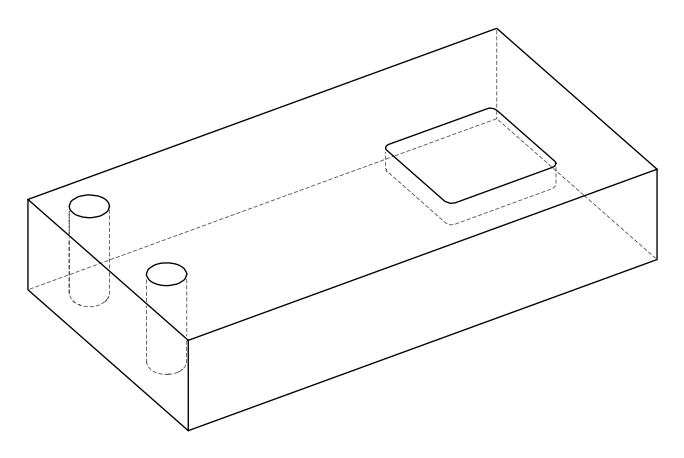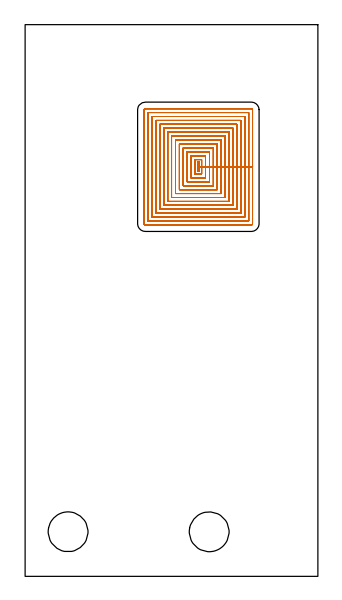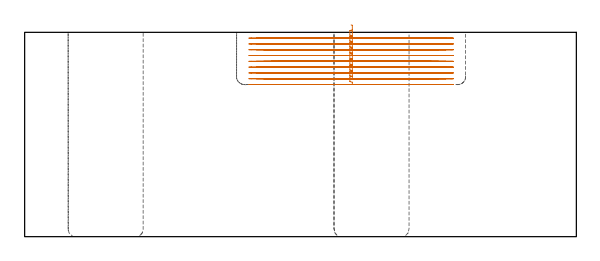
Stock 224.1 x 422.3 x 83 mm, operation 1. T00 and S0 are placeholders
(PLAN: 3 operations, 1 tool changes, 56.7 min)
(1 MILL_RECTANGULAR_POCKET | POCKET_RECTANGULAR_STRAIGHT | UGT0201_089 | Follow Part, ap 2.5, ae 75% | 49.17 min | 193726 mm3)
(2 MILL_THROUGH_HOLE_FROM_SOLID_MATERIAL | STEP1HOLE | NXT0201_007 | Circular | 3.79 min | 60326 mm3)
(3 MILL_THROUGH_HOLE_FROM_SOLID_MATERIAL_1 | STEP1HOLE_1 | NXT0201_007 | Circular | 3.79 min | 60337 mm3)
(TOOL UGT0201_089 | End mill 10 mm | D10 R3 FL22 Z4)
(TOOL NXT0201_007 | ENDMILL 25mm [R216.25-25050GCK54P 1620] | D25 R3 FL54 Z5)
(OP 1 MILL_RECTANGULAR_POCKET)
G17 G21 G94 G90
T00 M6
G54
G17 G0 G90 X132.613 Y310. S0 M3
G43 Z93. H0
Z86.
G94 G1 X133.1 Z85.869 F250.
Y317. Z83.994
X132.1 Z83.726
Y310. Z81.85
X133.1 Z81.582
Y313.5 Z80.644
Y317. F500.
X132.1
Y310.
X133.1
Y313.5
X135.1
Y319.
X130.1
Y308.
X135.1
Y313.5
X138.1
Y322.
X127.1
Y305.
X138.1
Y313.5
X141.1
Y325.
X124.1
Y302.
X141.1
Y313.5
X144.1
Y328.
X121.1
Y299.
X144.1
Y313.5
X147.1
Y331.
X118.1
Y296.
X147.1
Y313.5
X150.1
Y334.
X115.1
Y293.
X150.1
Y313.5
X153.1
Y337.
X112.1
Y290.
X153.1
Y313.5
X156.1
Y340.
X109.1
Y287.
X156.1
Y313.5
X159.1
Y343.
X106.1
Y284.
X159.1
Y313.5
X162.1
Y346.
X103.1
Y281.
X162.1
Y313.5
X165.1
Y349.
X100.1
Y278.
X165.1
Y313.5
X168.1
Y352.
X97.1
Y275.
X168.1
Y313.5
X171.1
Y355.
X94.1
Y272.
X171.1
Y313.5
X174.1
Y357.1
G3 X173.2 Y358. R0.9
G1 X92.
G3 X91.1 Y357.1 R0.9
G1 Y269.9
G3 X92. Y269. R0.9
G1 X173.2
G3 X174.1 Y269.9 R0.9
G1 Y313.5
Y314.5
G0 X132.613 Y310. Z83.644
G1 X133.1 Z83.514 F250.
Y317. Z81.638
X132.1 Z81.37
Y310. Z79.495
X133.1 Z79.227
Y313.5 Z78.289
Y317. F500.
X132.1
Y310.
X133.1
Y313.5
X135.1
Y319.
X130.1
Y308.
X135.1
Y313.5
X138.1
Y322.
X127.1
Y305.
X138.1
Y313.5
X141.1
Y325.
X124.1
Y302.
X141.1
Y313.5
X144.1
Y328.
X121.1
Y299.
X144.1
Y313.5
X147.1
Y331.
X118.1
Y296.
X147.1
Y313.5
X150.1
Y334.
X115.1
Y293.
X150.1
Y313.5
X153.1
Y337.
X112.1
Y290.
X153.1
Y313.5
X156.1
Y340.
X109.1
Y287.
X156.1
Y313.5
X159.1
Y343.
X106.1
Y284.
X159.1
Y313.5
X162.1
Y346.
X103.1
Y281.
X162.1
Y313.5
X165.1
Y349.
X100.1
Y278.
X165.1
Y313.5
X168.1
Y352.
X97.1
Y275.
X168.1
Y313.5
X171.1
Y355.
X94.1
Y272.
X171.1
Y313.5
X174.1
Y357.1
G3 X173.2 Y358. R0.9
G1 X92.
G3 X91.1 Y357.1 R0.9
G1 Y269.9
G3 X92. Y269. R0.9
G1 X173.2
G3 X174.1 Y269.9 R0.9
G1 Y313.5
Y314.5
G0 X132.613 Y310. Z81.289
G1 X133.1 Z81.158 F250.
Y317. Z79.283
X132.1 Z79.015
Y310. Z77.139
X133.1 Z76.871
Y313.5 Z75.933
Y317. F500.
X132.1
Y310.
X133.1
Y313.5
X135.1
Y319.
X130.1
Y308.
X135.1
Y313.5
X138.1
Y322.
X127.1
Y305.
X138.1
Y313.5
X141.1
Y325.
X124.1
Y302.
X141.1
Y313.5
X144.1
Y328.
X121.1
Y299.
X144.1
Y313.5
X147.1
Y331.
X118.1
Y296.
X147.1
Y313.5
X150.1
Y334.
X115.1
Y293.
X150.1
Y313.5
X153.1
Y337.
X112.1
Y290.
X153.1
Y313.5
X156.1
Y340.
X109.1
Y287.
X156.1
Y313.5
X159.1
Y343.
X106.1
Y284.
X159.1
Y313.5
X162.1
Y346.
X103.1
Y281.
X162.1
Y313.5
X165.1
Y349.
X100.1
Y278.
X165.1
Y313.5
X168.1
Y352.
X97.1
Y275.
X168.1
Y313.5
X171.1
Y355.
X94.1
Y272.
X171.1
Y313.5
X174.1
Y357.1
G3 X173.2 Y358. R0.9
G1 X92.
G3 X91.1 Y357.1 R0.9
G1 Y269.9
G3 X92. Y269. R0.9
G1 X173.2
G3 X174.1 Y269.9 R0.9
G1 Y313.5
Y314.5
G0 X132.613 Y310. Z78.933
G1 X133.1 Z78.803 F250.
Y317. Z76.927
X132.1 Z76.659
Y310. Z74.783
X133.1 Z74.516
Y313.5 Z73.578
Y317. F500.
X132.1
Y310.
X133.1
Y313.5
X135.1
Y319.
X130.1
Y308.
X135.1
Y313.5
X138.1
Y322.
X127.1
Y305.
X138.1
Y313.5
X141.1
Y325.
X124.1
Y302.
X141.1
Y313.5
X144.1
Y328.
X121.1
Y299.
X144.1
Y313.5
X147.1
Y331.
X118.1
Y296.
X147.1
Y313.5
X150.1
Y334.
X115.1
Y293.
X150.1
Y313.5
X153.1
Y337.
X112.1
Y290.
X153.1
Y313.5
X156.1
Y340.
X109.1
Y287.
X156.1
Y313.5
X159.1
Y343.
X106.1
Y284.
X159.1
Y313.5
X162.1
Y346.
X103.1
Y281.
X162.1
Y313.5
X165.1
Y349.
X100.1
Y278.
X165.1
Y313.5
X168.1
Y352.
X97.1
Y275.
X168.1
Y313.5
X171.1
Y355.
X94.1
Y272.
X171.1
Y313.5
X174.1
Y357.1
G3 X173.2 Y358. R0.9
G1 X92.
G3 X91.1 Y357.1 R0.9
G1 Y269.9
G3 X92. Y269. R0.9
G1 X173.2
G3 X174.1 Y269.9 R0.9
G1 Y313.5
Y314.5
G0 X132.613 Y310. Z76.578
G1 X133.1 Z76.447 F250.
Y317. Z74.572
X132.1 Z74.304
Y310. Z72.428
X133.1 Z72.16
Y313.5 Z71.222
Y317. F500.
X132.1
Y310.
X133.1
Y313.5
X135.1
Y319.
X130.1
Y308.
X135.1
Y313.5
X138.1
Y322.
X127.1
Y305.
X138.1
Y313.5
X141.1
Y325.
X124.1
Y302.
X141.1
Y313.5
X144.1
Y328.
X121.1
Y299.
X144.1
Y313.5
X147.1
Y331.
X118.1
Y296.
X147.1
Y313.5
X150.1
Y334.
X115.1
Y293.
X150.1
Y313.5
X153.1
Y337.
X112.1
Y290.
X153.1
Y313.5
X156.1
Y340.
X109.1
Y287.
X156.1
Y313.5
X159.1
Y343.
X106.1
Y284.
X159.1
Y313.5
X162.1
Y346.
X103.1
Y281.
X162.1
Y313.5
X165.1
Y349.
X100.1
Y278.
X165.1
Y313.5
X168.1
Y352.
X97.1
Y275.
X168.1
Y313.5
X171.1
Y355.
X94.1
Y272.
X171.1
Y313.5
X174.1
Y357.1
G3 X173.2 Y358. R0.9
G1 X92.
G3 X91.1 Y357.1 R0.9
G1 Y269.9
G3 X92. Y269. R0.9
G1 X173.2
G3 X174.1 Y269.9 R0.9
G1 Y313.5
Y314.5
G0 X132.613 Y310. Z74.222
G1 X133.1 Z74.092 F250.
Y317. Z72.216
X132.1 Z71.948
Y310. Z70.072
X133.1 Z69.804
Y313.5 Z68.867
Y317. F500.
X132.1
Y310.
X133.1
Y313.5
X135.1
Y319.
X130.1
Y308.
X135.1
Y313.5
X138.1
Y322.
X127.1
Y305.
X138.1
Y313.5
X141.1
Y325.
X124.1
Y302.
X141.1
Y313.5
X144.1
Y328.
X121.1
Y299.
X144.1
Y313.5
X147.1
Y331.
X118.1
Y296.
X147.1
Y313.5
X150.1
Y334.
X115.1
Y293.
X150.1
Y313.5
X153.1
Y337.
X112.1
Y290.
X153.1
Y313.5
X156.1
Y340.
X109.1
Y287.
X156.1
Y313.5
X159.1
Y343.
X106.1
Y284.
X159.1
Y313.5
X162.1
Y346.
X103.1
Y281.
X162.1
Y313.5
X165.1
Y349.
X100.1
Y278.
X165.1
Y313.5
X168.1
Y352.
X97.1
Y275.
X168.1
Y313.5
X171.1
Y355.
X94.1
Y272.
X171.1
Y313.5
X174.1
Y357.1
G3 X173.2 Y358. R0.9
G1 X92.
G3 X91.1 Y357.1 R0.9
G1 Y269.9
G3 X92. Y269. R0.9
G1 X173.2
G3 X174.1 Y269.9 R0.9
G1 Y313.5
Y314.5
G0 X132.613 Y310. Z71.867
G1 X133.1 Z71.736 F250.
Y317. Z69.86
X132.1 Z69.593
Y310. Z67.717
X133.1 Z67.449
Y313.5 Z66.511
Y317. F500.
X132.1
Y310.
X133.1
Y313.5
X135.1
Y319.
X130.1
Y308.
X135.1
Y313.5
X138.1
Y322.
X127.1
Y305.
X138.1
Y313.5
X141.1
Y325.
X124.1
Y302.
X141.1
Y313.5
X144.1
Y328.
X121.1
Y299.
X144.1
Y313.5
X147.1
Y331.
X118.1
Y296.
X147.1
Y313.5
X150.1
Y334.
X115.1
Y293.
X150.1
Y313.5
X153.1
Y337.
X112.1
Y290.
X153.1
Y313.5
X156.1
Y340.
X109.1
Y287.
X156.1
Y313.5
X159.1
Y343.
X106.1
Y284.
X159.1
Y313.5
X162.1
Y346.
X103.1
Y281.
X162.1
Y313.5
X165.1
Y349.
X100.1
Y278.
X165.1
Y313.5
X168.1
Y352.
X97.1
Y275.
X168.1
Y313.5
X171.1
Y355.
X94.1
Y272.
X171.1
Y313.5
X174.1
Y357.1
G3 X173.2 Y358. R0.9
G1 X92.
G3 X91.1 Y357.1 R0.9
G1 Y269.9
G3 X92. Y269. R0.9
G1 X173.2
G3 X174.1 Y269.9 R0.9
G1 Y313.5
Y314.5
G0 X132.613 Y310. Z69.511
G1 X133.1 Z69.381 F250.
Y317. Z67.505
X132.1 Z67.237
Y310. Z65.361
X133.1 Z65.093
Y313.5 Z64.156
Y317. F500.
X132.1
Y310.
X133.1
Y313.5
X135.1
Y319.
X130.1
Y308.
X135.1
Y313.5
X138.1
Y322.
X127.1
Y305.
X138.1
Y313.5
X141.1
Y325.
X124.1
Y302.
X141.1
Y313.5
X144.1
Y328.
X121.1
Y299.
X144.1
Y313.5
X147.1
Y331.
X118.1
Y296.
X147.1
Y313.5
X150.1
Y334.
X115.1
Y293.
X150.1
Y313.5
X153.1
Y337.
X112.1
Y290.
X153.1
Y313.5
X156.1
Y340.
X109.1
Y287.
X156.1
Y313.5
X159.1
Y343.
X106.1
Y284.
X159.1
Y313.5
X162.1
Y346.
X103.1
Y281.
X162.1
Y313.5
X165.1
Y349.
X100.1
Y278.
X165.1
Y313.5
X168.1
Y352.
X97.1
Y275.
X168.1
Y313.5
X171.1
Y355.
X94.1
Y272.
X171.1
Y313.5
X174.1
Y357.1
G3 X173.2 Y358. R0.9
G1 X92.
G3 X91.1 Y357.1 R0.9
G1 Y269.9
G3 X92. Y269. R0.9
G1 X173.2
G3 X174.1 Y269.9 R0.9
G1 Y313.5
Y314.5
G0 X132.613 Y310. Z67.156
G1 X133.1 Z67.025 F250.
Y317. Z65.149
X132.1 Z64.881
Y310. Z63.006
X133.1 Z62.738
Y313.5 Z61.8
Y317. F500.
X132.1
Y310.
X133.1
Y313.5
X135.1
Y319.
X130.1
Y308.
X135.1
Y313.5
X138.1
Y322.
X127.1
Y305.
X138.1
Y313.5
X141.1
Y325.
X124.1
Y302.
X141.1
Y313.5
X144.1
Y328.
X121.1
Y299.
X144.1
Y313.5
X147.1
Y331.
X118.1
Y296.
X147.1
Y313.5
X150.1
Y334.
X115.1
Y293.
X150.1
Y313.5
X153.1
Y337.
X112.1
Y290.
X153.1
Y313.5
X156.1
Y340.
X109.1
Y287.
X156.1
Y313.5
X159.1
Y343.
X106.1
Y284.
X159.1
Y313.5
X162.1
Y346.
X103.1
Y281.
X162.1
Y313.5
X165.1
Y349.
X100.1
Y278.
X165.1
Y313.5
X168.1
Y352.
X97.1
Y275.
X168.1
Y313.5
X171.1
Y355.
X94.1
Y272.
X171.1
Y313.5
X174.1
Y357.1
G3 X173.2 Y358. R0.9
G1 X92.
G3 X91.1 Y357.1 R0.9
G1 Y269.9
G3 X92. Y269. R0.9
G1 X173.2
G3 X174.1 Y269.9 R0.9
G1 Y313.5
Y314.5
G0 Z93.
M5
M2
